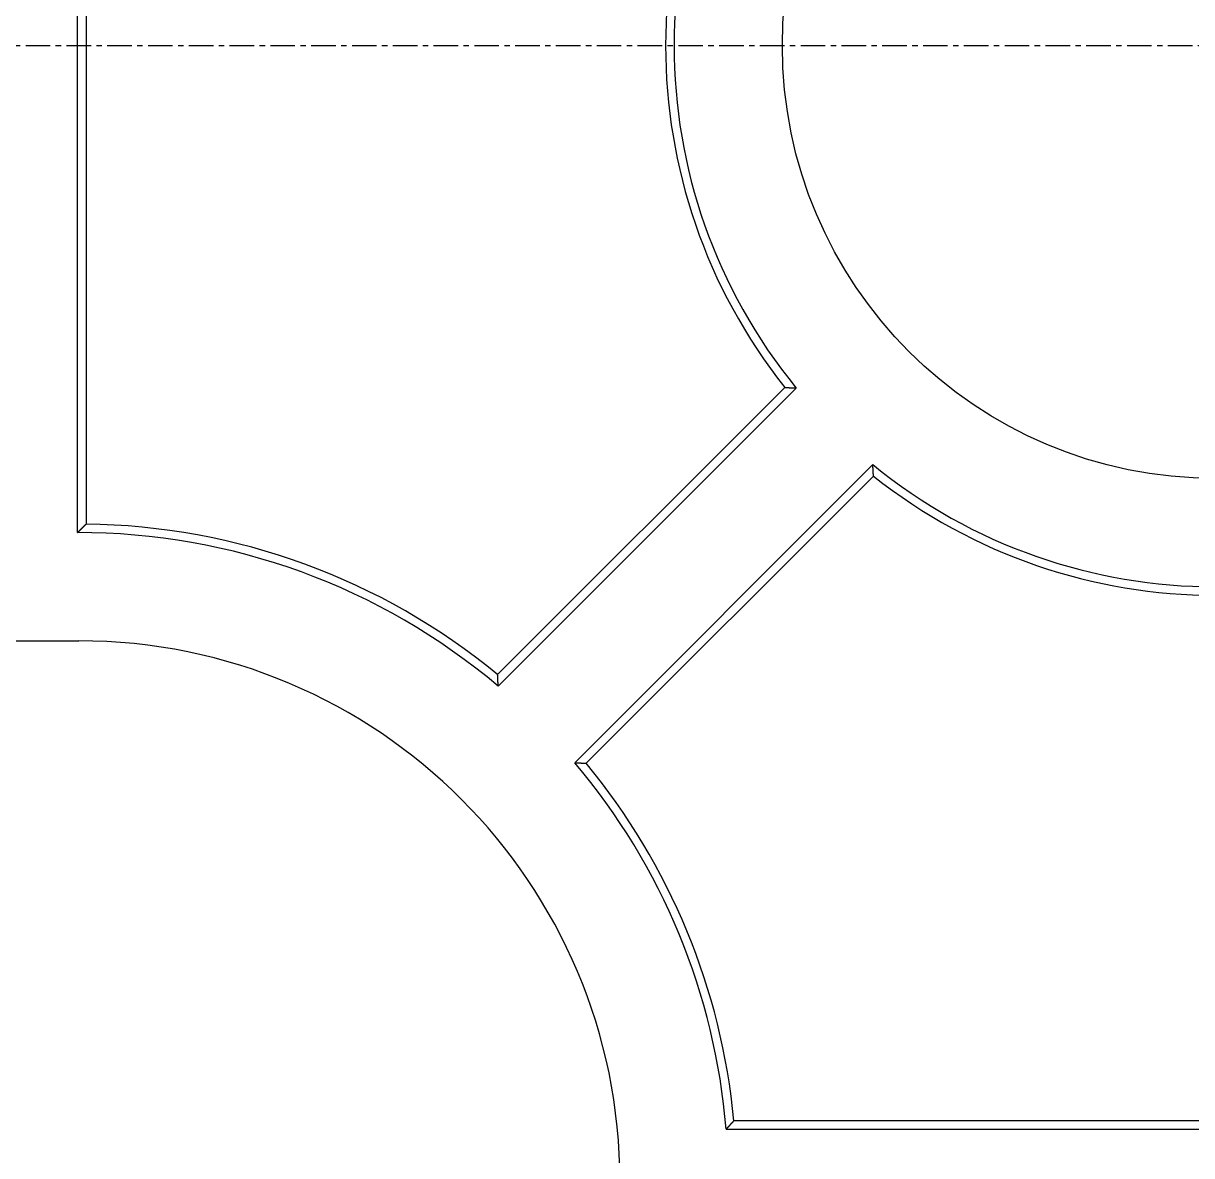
# Model space of a CAD drawing. Extents: x -268 to 907, y 393 to 1224.
# Drawn here: x 227.64 to 249.23, y 806.53 to 827.46 of the extents above; entities that cross this region are included whole.
import ezdxf

# ---------------------------------------------------------------- set-up
doc = ezdxf.new("R2010")
doc.units = 0
doc.header["$LTSCALE"] = 1.21
doc.header["$MEASUREMENT"] = 0
doc.linetypes.add('CENTER', pattern=[0.6, 0.375, -0.075, 0.075, -0.075])
doc.layers.get('0').update_dxf_attribs({"linetype": 'CONTINUOUS'})

msp = doc.modelspace()

# ---------------------------------------------------------------- linework, layer by layer
at = {"color": 7, "linetype": 'Continuous'}
for p, q in [((228.63935, 818.04502), (228.63935, 836.04507)), ((228.79657, 835.88854), (228.79657, 818.20154)), ((241.71026, 820.72785), (236.40315, 815.42075)), ((241.92128, 820.71653), (236.41267, 815.20792)), ((237.82689, 813.7937), (243.3355, 819.30231)), ((238.03971, 813.78418), (243.34682, 819.09129)), ((176.61469, 816.04504), (228.66401, 816.04504)), ((258.55977, 807.17879), (240.76826, 807.17879)), ((240.62421, 807.02156), (258.70381, 807.02156))]:
    msp.add_line(p, q, dxfattribs=at)
at = {"color": 1, "linetype": 'CENTER'}
msp.add_line((153.81469, 827.04504), (345.51334, 827.04504), dxfattribs=at)
at = {"color": 7}
for points in [[(241.71, 820.728, 0), (241.711, 820.728, 0), (241.712, 820.728, 0), (241.714, 820.728, 0), (241.715, 820.728, 0), (241.716, 820.728, 0), (241.717, 820.727, 0), (241.718, 820.727, 0), (241.719, 820.727, 0), (241.72, 820.727, 0), (241.721, 820.727, 0), (241.722, 820.727, 0), (241.724, 820.727, 0), (241.725, 820.727, 0), (241.726, 820.727, 0), (241.727, 820.727, 0), (241.728, 820.727, 0), (241.729, 820.727, 0), (241.73, 820.727, 0), (241.731, 820.727, 0), (241.732, 820.727, 0), (241.733, 820.727, 0), (241.735, 820.726, 0), (241.736, 820.726, 0), (241.737, 820.726, 0), (241.738, 820.726, 0), (241.739, 820.726, 0), (241.74, 820.726, 0), (241.741, 820.726, 0), (241.742, 820.726, 0), (241.743, 820.726, 0), (241.745, 820.726, 0), (241.746, 820.726, 0), (241.747, 820.726, 0), (241.748, 820.726, 0), (241.749, 820.726, 0), (241.75, 820.726, 0), (241.751, 820.726, 0), (241.752, 820.725, 0), (241.753, 820.725, 0), (241.754, 820.725, 0), (241.756, 820.725, 0), (241.757, 820.725, 0), (241.758, 820.725, 0), (241.759, 820.725, 0), (241.76, 820.725, 0), (241.761, 820.725, 0), (241.762, 820.725, 0), (241.763, 820.725, 0), (241.764, 820.725, 0), (241.765, 820.725, 0), (241.767, 820.725, 0), (241.768, 820.725, 0), (241.769, 820.725, 0), (241.77, 820.725, 0), (241.771, 820.724, 0), (241.772, 820.724, 0), (241.773, 820.724, 0), (241.774, 820.724, 0), (241.775, 820.724, 0), (241.777, 820.724, 0), (241.778, 820.724, 0), (241.779, 820.724, 0), (241.78, 820.724, 0), (241.781, 820.724, 0), (241.782, 820.724, 0), (241.783, 820.724, 0), (241.784, 820.724, 0), (241.785, 820.724, 0), (241.786, 820.724, 0), (241.788, 820.724, 0), (241.789, 820.723, 0), (241.79, 820.723, 0), (241.791, 820.723, 0), (241.792, 820.723, 0), (241.793, 820.723, 0), (241.794, 820.723, 0), (241.795, 820.723, 0), (241.796, 820.723, 0), (241.798, 820.723, 0), (241.799, 820.723, 0), (241.8, 820.723, 0), (241.801, 820.723, 0), (241.802, 820.723, 0), (241.803, 820.723, 0), (241.804, 820.723, 0), (241.805, 820.723, 0), (241.806, 820.723, 0), (241.807, 820.722, 0), (241.809, 820.722, 0), (241.81, 820.722, 0), (241.811, 820.722, 0), (241.812, 820.722, 0), (241.813, 820.722, 0), (241.814, 820.722, 0), (241.815, 820.722, 0), (241.816, 820.722, 0), (241.817, 820.722, 0), (241.819, 820.722, 0), (241.82, 820.722, 0), (241.821, 820.722, 0), (241.822, 820.722, 0), (241.823, 820.722, 0), (241.824, 820.722, 0), (241.825, 820.721, 0), (241.826, 820.721, 0), (241.827, 820.721, 0), (241.828, 820.721, 0), (241.83, 820.721, 0), (241.831, 820.721, 0), (241.832, 820.721, 0), (241.833, 820.721, 0), (241.834, 820.721, 0), (241.835, 820.721, 0), (241.836, 820.721, 0), (241.837, 820.721, 0), (241.838, 820.721, 0), (241.84, 820.721, 0), (241.841, 820.721, 0), (241.842, 820.721, 0), (241.843, 820.721, 0), (241.844, 820.721, 0), (241.845, 820.72, 0), (241.846, 820.72, 0), (241.847, 820.72, 0), (241.848, 820.72, 0), (241.849, 820.72, 0), (241.851, 820.72, 0), (241.852, 820.72, 0), (241.853, 820.72, 0), (241.854, 820.72, 0), (241.855, 820.72, 0), (241.856, 820.72, 0), (241.857, 820.72, 0), (241.858, 820.72, 0), (241.859, 820.72, 0), (241.861, 820.72, 0), (241.862, 820.72, 0), (241.863, 820.72, 0), (241.864, 820.719, 0), (241.865, 820.719, 0), (241.866, 820.719, 0), (241.867, 820.719, 0), (241.868, 820.719, 0), (241.869, 820.719, 0), (241.87, 820.719, 0), (241.872, 820.719, 0), (241.873, 820.719, 0), (241.874, 820.719, 0), (241.875, 820.719, 0), (241.876, 820.719, 0), (241.877, 820.719, 0), (241.878, 820.719, 0), (241.879, 820.719, 0), (241.88, 820.719, 0), (241.882, 820.719, 0), (241.883, 820.718, 0), (241.884, 820.718, 0), (241.885, 820.718, 0), (241.886, 820.718, 0), (241.887, 820.718, 0), (241.888, 820.718, 0), (241.889, 820.718, 0), (241.89, 820.718, 0), (241.891, 820.718, 0), (241.893, 820.718, 0), (241.894, 820.718, 0), (241.895, 820.718, 0), (241.896, 820.718, 0), (241.897, 820.718, 0), (241.898, 820.718, 0), (241.899, 820.718, 0), (241.9, 820.718, 0), (241.901, 820.718, 0), (241.902, 820.717, 0), (241.904, 820.717, 0), (241.905, 820.717, 0), (241.906, 820.717, 0), (241.907, 820.717, 0), (241.908, 820.717, 0), (241.909, 820.717, 0), (241.91, 820.717, 0), (241.911, 820.717, 0), (241.912, 820.717, 0), (241.914, 820.717, 0), (241.915, 820.717, 0), (241.916, 820.717, 0), (241.917, 820.717, 0), (241.918, 820.717, 0), (241.919, 820.717, 0), (241.92, 820.717, 0), (241.921, 820.717, 0)], [(243.347, 819.091, 0), (243.347, 819.092, 0), (243.347, 819.093, 0), (243.347, 819.095, 0), (243.347, 819.096, 0), (243.347, 819.097, 0), (243.346, 819.098, 0), (243.346, 819.099, 0), (243.346, 819.1, 0), (243.346, 819.101, 0), (243.346, 819.102, 0), (243.346, 819.103, 0), (243.346, 819.105, 0), (243.346, 819.106, 0), (243.346, 819.107, 0), (243.346, 819.108, 0), (243.346, 819.109, 0), (243.346, 819.11, 0), (243.346, 819.111, 0), (243.346, 819.112, 0), (243.346, 819.113, 0), (243.346, 819.114, 0), (243.345, 819.116, 0), (243.345, 819.117, 0), (243.345, 819.118, 0), (243.345, 819.119, 0), (243.345, 819.12, 0), (243.345, 819.121, 0), (243.345, 819.122, 0), (243.345, 819.123, 0), (243.345, 819.124, 0), (243.345, 819.126, 0), (243.345, 819.127, 0), (243.345, 819.128, 0), (243.345, 819.129, 0), (243.345, 819.13, 0), (243.345, 819.131, 0), (243.345, 819.132, 0), (243.344, 819.133, 0), (243.344, 819.134, 0), (243.344, 819.135, 0), (243.344, 819.137, 0), (243.344, 819.138, 0), (243.344, 819.139, 0), (243.344, 819.14, 0), (243.344, 819.141, 0), (243.344, 819.142, 0), (243.344, 819.143, 0), (243.344, 819.144, 0), (243.344, 819.145, 0), (243.344, 819.147, 0), (243.344, 819.148, 0), (243.344, 819.149, 0), (243.344, 819.15, 0), (243.343, 819.151, 0), (243.343, 819.152, 0), (243.343, 819.153, 0), (243.343, 819.154, 0), (243.343, 819.155, 0), (243.343, 819.156, 0), (243.343, 819.158, 0), (243.343, 819.159, 0), (243.343, 819.16, 0), (243.343, 819.161, 0), (243.343, 819.162, 0), (243.343, 819.163, 0), (243.343, 819.164, 0), (243.343, 819.165, 0), (243.343, 819.166, 0), (243.343, 819.168, 0), (243.342, 819.169, 0), (243.342, 819.17, 0), (243.342, 819.171, 0), (243.342, 819.172, 0), (243.342, 819.173, 0), (243.342, 819.174, 0), (243.342, 819.175, 0), (243.342, 819.176, 0), (243.342, 819.177, 0), (243.342, 819.179, 0), (243.342, 819.18, 0), (243.342, 819.181, 0), (243.342, 819.182, 0), (243.342, 819.183, 0), (243.342, 819.184, 0), (243.342, 819.185, 0), (243.342, 819.186, 0), (243.341, 819.187, 0), (243.341, 819.189, 0), (243.341, 819.19, 0), (243.341, 819.191, 0), (243.341, 819.192, 0), (243.341, 819.193, 0), (243.341, 819.194, 0), (243.341, 819.195, 0), (243.341, 819.196, 0), (243.341, 819.197, 0), (243.341, 819.198, 0), (243.341, 819.2, 0), (243.341, 819.201, 0), (243.341, 819.202, 0), (243.341, 819.203, 0), (243.341, 819.204, 0), (243.341, 819.205, 0), (243.34, 819.206, 0), (243.34, 819.207, 0), (243.34, 819.208, 0), (243.34, 819.209, 0), (243.34, 819.211, 0), (243.34, 819.212, 0), (243.34, 819.213, 0), (243.34, 819.214, 0), (243.34, 819.215, 0), (243.34, 819.216, 0), (243.34, 819.217, 0), (243.34, 819.218, 0), (243.34, 819.219, 0), (243.34, 819.221, 0), (243.34, 819.222, 0), (243.34, 819.223, 0), (243.34, 819.224, 0), (243.339, 819.225, 0), (243.339, 819.226, 0), (243.339, 819.227, 0), (243.339, 819.228, 0), (243.339, 819.229, 0), (243.339, 819.23, 0), (243.339, 819.232, 0), (243.339, 819.233, 0), (243.339, 819.234, 0), (243.339, 819.235, 0), (243.339, 819.236, 0), (243.339, 819.237, 0), (243.339, 819.238, 0), (243.339, 819.239, 0), (243.339, 819.24, 0), (243.339, 819.242, 0), (243.339, 819.243, 0), (243.338, 819.244, 0), (243.338, 819.245, 0), (243.338, 819.246, 0), (243.338, 819.247, 0), (243.338, 819.248, 0), (243.338, 819.249, 0), (243.338, 819.25, 0), (243.338, 819.251, 0), (243.338, 819.253, 0), (243.338, 819.254, 0), (243.338, 819.255, 0), (243.338, 819.256, 0), (243.338, 819.257, 0), (243.338, 819.258, 0), (243.338, 819.259, 0), (243.338, 819.26, 0), (243.338, 819.261, 0), (243.338, 819.263, 0), (243.337, 819.264, 0), (243.337, 819.265, 0), (243.337, 819.266, 0), (243.337, 819.267, 0), (243.337, 819.268, 0), (243.337, 819.269, 0), (243.337, 819.27, 0), (243.337, 819.271, 0), (243.337, 819.272, 0), (243.337, 819.274, 0), (243.337, 819.275, 0), (243.337, 819.276, 0), (243.337, 819.277, 0), (243.337, 819.278, 0), (243.337, 819.279, 0), (243.337, 819.28, 0), (243.337, 819.281, 0), (243.337, 819.282, 0), (243.336, 819.284, 0), (243.336, 819.285, 0), (243.336, 819.286, 0), (243.336, 819.287, 0), (243.336, 819.288, 0), (243.336, 819.289, 0), (243.336, 819.29, 0), (243.336, 819.291, 0), (243.336, 819.292, 0), (243.336, 819.293, 0), (243.336, 819.295, 0), (243.336, 819.296, 0), (243.336, 819.297, 0), (243.336, 819.298, 0), (243.336, 819.299, 0), (243.336, 819.3, 0), (243.336, 819.301, 0), (243.335, 819.302, 0)], [(228.639, 818.045, 0), (228.64, 818.046, 0), (228.641, 818.047, 0), (228.642, 818.047, 0), (228.643, 818.048, 0), (228.643, 818.049, 0), (228.644, 818.05, 0), (228.645, 818.051, 0), (228.646, 818.052, 0), (228.647, 818.052, 0), (228.648, 818.053, 0), (228.648, 818.054, 0), (228.649, 818.055, 0), (228.65, 818.056, 0), (228.651, 818.057, 0), (228.652, 818.057, 0), (228.652, 818.058, 0), (228.653, 818.059, 0), (228.654, 818.06, 0), (228.655, 818.061, 0), (228.656, 818.061, 0), (228.657, 818.062, 0), (228.657, 818.063, 0), (228.658, 818.064, 0), (228.659, 818.065, 0), (228.66, 818.066, 0), (228.661, 818.066, 0), (228.662, 818.067, 0), (228.662, 818.068, 0), (228.663, 818.069, 0), (228.664, 818.07, 0), (228.665, 818.07, 0), (228.666, 818.071, 0), (228.666, 818.072, 0), (228.667, 818.073, 0), (228.668, 818.074, 0), (228.669, 818.075, 0), (228.67, 818.075, 0), (228.671, 818.076, 0), (228.671, 818.077, 0), (228.672, 818.078, 0), (228.673, 818.079, 0), (228.674, 818.08, 0), (228.675, 818.08, 0), (228.675, 818.081, 0), (228.676, 818.082, 0), (228.677, 818.083, 0), (228.678, 818.084, 0), (228.679, 818.084, 0), (228.68, 818.085, 0), (228.68, 818.086, 0), (228.681, 818.087, 0), (228.682, 818.088, 0), (228.683, 818.089, 0), (228.684, 818.089, 0), (228.685, 818.09, 0), (228.685, 818.091, 0), (228.686, 818.092, 0), (228.687, 818.093, 0), (228.688, 818.093, 0), (228.689, 818.094, 0), (228.689, 818.095, 0), (228.69, 818.096, 0), (228.691, 818.097, 0), (228.692, 818.098, 0), (228.693, 818.098, 0), (228.694, 818.099, 0), (228.694, 818.1, 0), (228.695, 818.101, 0), (228.696, 818.102, 0), (228.697, 818.103, 0), (228.698, 818.103, 0), (228.698, 818.104, 0), (228.699, 818.105, 0), (228.7, 818.106, 0), (228.701, 818.107, 0), (228.702, 818.107, 0), (228.703, 818.108, 0), (228.703, 818.109, 0), (228.704, 818.11, 0), (228.705, 818.111, 0), (228.706, 818.112, 0), (228.707, 818.112, 0), (228.708, 818.113, 0), (228.708, 818.114, 0), (228.709, 818.115, 0), (228.71, 818.116, 0), (228.711, 818.116, 0), (228.712, 818.117, 0), (228.712, 818.118, 0), (228.713, 818.119, 0), (228.714, 818.12, 0), (228.715, 818.121, 0), (228.716, 818.121, 0), (228.717, 818.122, 0), (228.717, 818.123, 0), (228.718, 818.124, 0), (228.719, 818.125, 0), (228.72, 818.125, 0), (228.721, 818.126, 0), (228.722, 818.127, 0), (228.722, 818.128, 0), (228.723, 818.129, 0), (228.724, 818.13, 0), (228.725, 818.13, 0), (228.726, 818.131, 0), (228.726, 818.132, 0), (228.727, 818.133, 0), (228.728, 818.134, 0), (228.729, 818.134, 0), (228.73, 818.135, 0), (228.731, 818.136, 0), (228.731, 818.137, 0), (228.732, 818.138, 0), (228.733, 818.139, 0), (228.734, 818.139, 0), (228.735, 818.14, 0), (228.736, 818.141, 0), (228.736, 818.142, 0), (228.737, 818.143, 0), (228.738, 818.143, 0), (228.739, 818.144, 0), (228.74, 818.145, 0), (228.74, 818.146, 0), (228.741, 818.147, 0), (228.742, 818.148, 0), (228.743, 818.148, 0), (228.744, 818.149, 0), (228.745, 818.15, 0), (228.745, 818.151, 0), (228.746, 818.152, 0), (228.747, 818.152, 0), (228.748, 818.153, 0), (228.749, 818.154, 0), (228.75, 818.155, 0), (228.75, 818.156, 0), (228.751, 818.157, 0), (228.752, 818.157, 0), (228.753, 818.158, 0), (228.754, 818.159, 0), (228.754, 818.16, 0), (228.755, 818.161, 0), (228.756, 818.161, 0), (228.757, 818.162, 0), (228.758, 818.163, 0), (228.759, 818.164, 0), (228.759, 818.165, 0), (228.76, 818.166, 0), (228.761, 818.166, 0), (228.762, 818.167, 0), (228.763, 818.168, 0), (228.764, 818.169, 0), (228.764, 818.17, 0), (228.765, 818.17, 0), (228.766, 818.171, 0), (228.767, 818.172, 0), (228.768, 818.173, 0), (228.769, 818.174, 0), (228.769, 818.175, 0), (228.77, 818.175, 0), (228.771, 818.176, 0), (228.772, 818.177, 0), (228.773, 818.178, 0), (228.773, 818.179, 0), (228.774, 818.179, 0), (228.775, 818.18, 0), (228.776, 818.181, 0), (228.777, 818.182, 0), (228.778, 818.183, 0), (228.778, 818.184, 0), (228.779, 818.184, 0), (228.78, 818.185, 0), (228.781, 818.186, 0), (228.782, 818.187, 0), (228.783, 818.188, 0), (228.783, 818.188, 0), (228.784, 818.189, 0), (228.785, 818.19, 0), (228.786, 818.191, 0), (228.787, 818.192, 0), (228.787, 818.193, 0), (228.788, 818.193, 0), (228.789, 818.194, 0), (228.79, 818.195, 0), (228.791, 818.196, 0), (228.792, 818.197, 0), (228.792, 818.197, 0), (228.793, 818.198, 0), (228.794, 818.199, 0), (228.795, 818.2, 0), (228.796, 818.201, 0), (228.797, 818.202, 0)], [(236.413, 815.208, 0), (236.413, 815.209, 0), (236.413, 815.21, 0), (236.413, 815.211, 0), (236.412, 815.212, 0), (236.412, 815.213, 0), (236.412, 815.215, 0), (236.412, 815.216, 0), (236.412, 815.217, 0), (236.412, 815.218, 0), (236.412, 815.219, 0), (236.412, 815.22, 0), (236.412, 815.221, 0), (236.412, 815.222, 0), (236.412, 815.224, 0), (236.412, 815.225, 0), (236.412, 815.226, 0), (236.412, 815.227, 0), (236.412, 815.228, 0), (236.412, 815.229, 0), (236.412, 815.23, 0), (236.412, 815.231, 0), (236.412, 815.232, 0), (236.412, 815.234, 0), (236.412, 815.235, 0), (236.411, 815.236, 0), (236.411, 815.237, 0), (236.411, 815.238, 0), (236.411, 815.239, 0), (236.411, 815.24, 0), (236.411, 815.241, 0), (236.411, 815.242, 0), (236.411, 815.244, 0), (236.411, 815.245, 0), (236.411, 815.246, 0), (236.411, 815.247, 0), (236.411, 815.248, 0), (236.411, 815.249, 0), (236.411, 815.25, 0), (236.411, 815.251, 0), (236.411, 815.252, 0), (236.411, 815.254, 0), (236.411, 815.255, 0), (236.411, 815.256, 0), (236.411, 815.257, 0), (236.411, 815.258, 0), (236.41, 815.259, 0), (236.41, 815.26, 0), (236.41, 815.261, 0), (236.41, 815.263, 0), (236.41, 815.264, 0), (236.41, 815.265, 0), (236.41, 815.266, 0), (236.41, 815.267, 0), (236.41, 815.268, 0), (236.41, 815.269, 0), (236.41, 815.27, 0), (236.41, 815.271, 0), (236.41, 815.273, 0), (236.41, 815.274, 0), (236.41, 815.275, 0), (236.41, 815.276, 0), (236.41, 815.277, 0), (236.41, 815.278, 0), (236.41, 815.279, 0), (236.41, 815.28, 0), (236.41, 815.281, 0), (236.409, 815.283, 0), (236.409, 815.284, 0), (236.409, 815.285, 0), (236.409, 815.286, 0), (236.409, 815.287, 0), (236.409, 815.288, 0), (236.409, 815.289, 0), (236.409, 815.29, 0), (236.409, 815.291, 0), (236.409, 815.293, 0), (236.409, 815.294, 0), (236.409, 815.295, 0), (236.409, 815.296, 0), (236.409, 815.297, 0), (236.409, 815.298, 0), (236.409, 815.299, 0), (236.409, 815.3, 0), (236.409, 815.302, 0), (236.409, 815.303, 0), (236.409, 815.304, 0), (236.408, 815.305, 0), (236.408, 815.306, 0), (236.408, 815.307, 0), (236.408, 815.308, 0), (236.408, 815.309, 0), (236.408, 815.31, 0), (236.408, 815.312, 0), (236.408, 815.313, 0), (236.408, 815.314, 0), (236.408, 815.315, 0), (236.408, 815.316, 0), (236.408, 815.317, 0), (236.408, 815.318, 0), (236.408, 815.319, 0), (236.408, 815.32, 0), (236.408, 815.322, 0), (236.408, 815.323, 0), (236.408, 815.324, 0), (236.408, 815.325, 0), (236.408, 815.326, 0), (236.407, 815.327, 0), (236.407, 815.328, 0), (236.407, 815.329, 0), (236.407, 815.33, 0), (236.407, 815.332, 0), (236.407, 815.333, 0), (236.407, 815.334, 0), (236.407, 815.335, 0), (236.407, 815.336, 0), (236.407, 815.337, 0), (236.407, 815.338, 0), (236.407, 815.339, 0), (236.407, 815.341, 0), (236.407, 815.342, 0), (236.407, 815.343, 0), (236.407, 815.344, 0), (236.407, 815.345, 0), (236.407, 815.346, 0), (236.407, 815.347, 0), (236.407, 815.348, 0), (236.406, 815.349, 0), (236.406, 815.351, 0), (236.406, 815.352, 0), (236.406, 815.353, 0), (236.406, 815.354, 0), (236.406, 815.355, 0), (236.406, 815.356, 0), (236.406, 815.357, 0), (236.406, 815.358, 0), (236.406, 815.359, 0), (236.406, 815.361, 0), (236.406, 815.362, 0), (236.406, 815.363, 0), (236.406, 815.364, 0), (236.406, 815.365, 0), (236.406, 815.366, 0), (236.406, 815.367, 0), (236.406, 815.368, 0), (236.406, 815.369, 0), (236.406, 815.371, 0), (236.405, 815.372, 0), (236.405, 815.373, 0), (236.405, 815.374, 0), (236.405, 815.375, 0), (236.405, 815.376, 0), (236.405, 815.377, 0), (236.405, 815.378, 0), (236.405, 815.38, 0), (236.405, 815.381, 0), (236.405, 815.382, 0), (236.405, 815.383, 0), (236.405, 815.384, 0), (236.405, 815.385, 0), (236.405, 815.386, 0), (236.405, 815.387, 0), (236.405, 815.388, 0), (236.405, 815.39, 0), (236.405, 815.391, 0), (236.405, 815.392, 0), (236.404, 815.393, 0), (236.404, 815.394, 0), (236.404, 815.395, 0), (236.404, 815.396, 0), (236.404, 815.397, 0), (236.404, 815.398, 0), (236.404, 815.4, 0), (236.404, 815.401, 0), (236.404, 815.402, 0), (236.404, 815.403, 0), (236.404, 815.404, 0), (236.404, 815.405, 0), (236.404, 815.406, 0), (236.404, 815.407, 0), (236.404, 815.408, 0), (236.404, 815.41, 0), (236.404, 815.411, 0), (236.404, 815.412, 0), (236.404, 815.413, 0), (236.403, 815.414, 0), (236.403, 815.415, 0), (236.403, 815.416, 0), (236.403, 815.417, 0), (236.403, 815.419, 0), (236.403, 815.42, 0), (236.403, 815.421, 0)], [(237.827, 813.794, 0), (237.828, 813.794, 0), (237.829, 813.794, 0), (237.83, 813.794, 0), (237.831, 813.794, 0), (237.832, 813.793, 0), (237.834, 813.793, 0), (237.835, 813.793, 0), (237.836, 813.793, 0), (237.837, 813.793, 0), (237.838, 813.793, 0), (237.839, 813.793, 0), (237.84, 813.793, 0), (237.841, 813.793, 0), (237.842, 813.793, 0), (237.844, 813.793, 0), (237.845, 813.793, 0), (237.846, 813.793, 0), (237.847, 813.793, 0), (237.848, 813.793, 0), (237.849, 813.793, 0), (237.85, 813.793, 0), (237.851, 813.793, 0), (237.853, 813.793, 0), (237.854, 813.793, 0), (237.855, 813.793, 0), (237.856, 813.792, 0), (237.857, 813.792, 0), (237.858, 813.792, 0), (237.859, 813.792, 0), (237.86, 813.792, 0), (237.861, 813.792, 0), (237.863, 813.792, 0), (237.864, 813.792, 0), (237.865, 813.792, 0), (237.866, 813.792, 0), (237.867, 813.792, 0), (237.868, 813.792, 0), (237.869, 813.792, 0), (237.87, 813.792, 0), (237.871, 813.792, 0), (237.873, 813.792, 0), (237.874, 813.792, 0), (237.875, 813.792, 0), (237.876, 813.792, 0), (237.877, 813.792, 0), (237.878, 813.792, 0), (237.879, 813.791, 0), (237.88, 813.791, 0), (237.881, 813.791, 0), (237.883, 813.791, 0), (237.884, 813.791, 0), (237.885, 813.791, 0), (237.886, 813.791, 0), (237.887, 813.791, 0), (237.888, 813.791, 0), (237.889, 813.791, 0), (237.89, 813.791, 0), (237.892, 813.791, 0), (237.893, 813.791, 0), (237.894, 813.791, 0), (237.895, 813.791, 0), (237.896, 813.791, 0), (237.897, 813.791, 0), (237.898, 813.791, 0), (237.899, 813.791, 0), (237.9, 813.791, 0), (237.902, 813.791, 0), (237.903, 813.79, 0), (237.904, 813.79, 0), (237.905, 813.79, 0), (237.906, 813.79, 0), (237.907, 813.79, 0), (237.908, 813.79, 0), (237.909, 813.79, 0), (237.91, 813.79, 0), (237.912, 813.79, 0), (237.913, 813.79, 0), (237.914, 813.79, 0), (237.915, 813.79, 0), (237.916, 813.79, 0), (237.917, 813.79, 0), (237.918, 813.79, 0), (237.919, 813.79, 0), (237.92, 813.79, 0), (237.922, 813.79, 0), (237.923, 813.79, 0), (237.924, 813.79, 0), (237.925, 813.789, 0), (237.926, 813.789, 0), (237.927, 813.789, 0), (237.928, 813.789, 0), (237.929, 813.789, 0), (237.931, 813.789, 0), (237.932, 813.789, 0), (237.933, 813.789, 0), (237.934, 813.789, 0), (237.935, 813.789, 0), (237.936, 813.789, 0), (237.937, 813.789, 0), (237.938, 813.789, 0), (237.939, 813.789, 0), (237.941, 813.789, 0), (237.942, 813.789, 0), (237.943, 813.789, 0), (237.944, 813.789, 0), (237.945, 813.789, 0), (237.946, 813.789, 0), (237.947, 813.788, 0), (237.948, 813.788, 0), (237.949, 813.788, 0), (237.951, 813.788, 0), (237.952, 813.788, 0), (237.953, 813.788, 0), (237.954, 813.788, 0), (237.955, 813.788, 0), (237.956, 813.788, 0), (237.957, 813.788, 0), (237.958, 813.788, 0), (237.959, 813.788, 0), (237.961, 813.788, 0), (237.962, 813.788, 0), (237.963, 813.788, 0), (237.964, 813.788, 0), (237.965, 813.788, 0), (237.966, 813.788, 0), (237.967, 813.788, 0), (237.968, 813.788, 0), (237.97, 813.787, 0), (237.971, 813.787, 0), (237.972, 813.787, 0), (237.973, 813.787, 0), (237.974, 813.787, 0), (237.975, 813.787, 0), (237.976, 813.787, 0), (237.977, 813.787, 0), (237.978, 813.787, 0), (237.98, 813.787, 0), (237.981, 813.787, 0), (237.982, 813.787, 0), (237.983, 813.787, 0), (237.984, 813.787, 0), (237.985, 813.787, 0), (237.986, 813.787, 0), (237.987, 813.787, 0), (237.988, 813.787, 0), (237.99, 813.787, 0), (237.991, 813.786, 0), (237.992, 813.786, 0), (237.993, 813.786, 0), (237.994, 813.786, 0), (237.995, 813.786, 0), (237.996, 813.786, 0), (237.997, 813.786, 0), (237.998, 813.786, 0), (238, 813.786, 0), (238.001, 813.786, 0), (238.002, 813.786, 0), (238.003, 813.786, 0), (238.004, 813.786, 0), (238.005, 813.786, 0), (238.006, 813.786, 0), (238.007, 813.786, 0), (238.009, 813.786, 0), (238.01, 813.786, 0), (238.011, 813.786, 0), (238.012, 813.785, 0), (238.013, 813.785, 0), (238.014, 813.785, 0), (238.015, 813.785, 0), (238.016, 813.785, 0), (238.017, 813.785, 0), (238.019, 813.785, 0), (238.02, 813.785, 0), (238.021, 813.785, 0), (238.022, 813.785, 0), (238.023, 813.785, 0), (238.024, 813.785, 0), (238.025, 813.785, 0), (238.026, 813.785, 0), (238.027, 813.785, 0), (238.029, 813.785, 0), (238.03, 813.785, 0), (238.031, 813.785, 0), (238.032, 813.785, 0), (238.033, 813.784, 0), (238.034, 813.784, 0), (238.035, 813.784, 0), (238.036, 813.784, 0), (238.037, 813.784, 0), (238.039, 813.784, 0), (238.04, 813.784, 0)], [(240.768, 807.179, 0), (240.768, 807.178, 0), (240.767, 807.177, 0), (240.766, 807.176, 0), (240.765, 807.175, 0), (240.764, 807.175, 0), (240.764, 807.174, 0), (240.763, 807.173, 0), (240.762, 807.172, 0), (240.761, 807.171, 0), (240.761, 807.171, 0), (240.76, 807.17, 0), (240.759, 807.169, 0), (240.758, 807.168, 0), (240.758, 807.167, 0), (240.757, 807.166, 0), (240.756, 807.166, 0), (240.755, 807.165, 0), (240.755, 807.164, 0), (240.754, 807.163, 0), (240.753, 807.162, 0), (240.752, 807.161, 0), (240.752, 807.161, 0), (240.751, 807.16, 0), (240.75, 807.159, 0), (240.749, 807.158, 0), (240.749, 807.157, 0), (240.748, 807.157, 0), (240.747, 807.156, 0), (240.746, 807.155, 0), (240.746, 807.154, 0), (240.745, 807.153, 0), (240.744, 807.152, 0), (240.743, 807.152, 0), (240.743, 807.151, 0), (240.742, 807.15, 0), (240.741, 807.149, 0), (240.74, 807.148, 0), (240.74, 807.147, 0), (240.739, 807.147, 0), (240.738, 807.146, 0), (240.737, 807.145, 0), (240.737, 807.144, 0), (240.736, 807.143, 0), (240.735, 807.142, 0), (240.734, 807.142, 0), (240.734, 807.141, 0), (240.733, 807.14, 0), (240.732, 807.139, 0), (240.731, 807.138, 0), (240.731, 807.138, 0), (240.73, 807.137, 0), (240.729, 807.136, 0), (240.728, 807.135, 0), (240.728, 807.134, 0), (240.727, 807.133, 0), (240.726, 807.133, 0), (240.725, 807.132, 0), (240.725, 807.131, 0), (240.724, 807.13, 0), (240.723, 807.129, 0), (240.722, 807.128, 0), (240.722, 807.128, 0), (240.721, 807.127, 0), (240.72, 807.126, 0), (240.719, 807.125, 0), (240.719, 807.124, 0), (240.718, 807.124, 0), (240.717, 807.123, 0), (240.716, 807.122, 0), (240.716, 807.121, 0), (240.715, 807.12, 0), (240.714, 807.119, 0), (240.713, 807.119, 0), (240.713, 807.118, 0), (240.712, 807.117, 0), (240.711, 807.116, 0), (240.71, 807.115, 0), (240.71, 807.114, 0), (240.709, 807.114, 0), (240.708, 807.113, 0), (240.707, 807.112, 0), (240.707, 807.111, 0), (240.706, 807.11, 0), (240.705, 807.11, 0), (240.704, 807.109, 0), (240.704, 807.108, 0), (240.703, 807.107, 0), (240.702, 807.106, 0), (240.701, 807.105, 0), (240.701, 807.105, 0), (240.7, 807.104, 0), (240.699, 807.103, 0), (240.698, 807.102, 0), (240.697, 807.101, 0), (240.697, 807.1, 0), (240.696, 807.1, 0), (240.695, 807.099, 0), (240.694, 807.098, 0), (240.694, 807.097, 0), (240.693, 807.096, 0), (240.692, 807.096, 0), (240.691, 807.095, 0), (240.691, 807.094, 0), (240.69, 807.093, 0), (240.689, 807.092, 0), (240.688, 807.091, 0), (240.688, 807.091, 0), (240.687, 807.09, 0), (240.686, 807.089, 0), (240.685, 807.088, 0), (240.685, 807.087, 0), (240.684, 807.086, 0), (240.683, 807.086, 0), (240.682, 807.085, 0), (240.682, 807.084, 0), (240.681, 807.083, 0), (240.68, 807.082, 0), (240.679, 807.082, 0), (240.679, 807.081, 0), (240.678, 807.08, 0), (240.677, 807.079, 0), (240.676, 807.078, 0), (240.676, 807.077, 0), (240.675, 807.077, 0), (240.674, 807.076, 0), (240.673, 807.075, 0), (240.673, 807.074, 0), (240.672, 807.073, 0), (240.671, 807.073, 0), (240.67, 807.072, 0), (240.67, 807.071, 0), (240.669, 807.07, 0), (240.668, 807.069, 0), (240.667, 807.068, 0), (240.667, 807.068, 0), (240.666, 807.067, 0), (240.665, 807.066, 0), (240.664, 807.065, 0), (240.664, 807.064, 0), (240.663, 807.063, 0), (240.662, 807.063, 0), (240.661, 807.062, 0), (240.66, 807.061, 0), (240.66, 807.06, 0), (240.659, 807.059, 0), (240.658, 807.059, 0), (240.657, 807.058, 0), (240.657, 807.057, 0), (240.656, 807.056, 0), (240.655, 807.055, 0), (240.654, 807.054, 0), (240.654, 807.054, 0), (240.653, 807.053, 0), (240.652, 807.052, 0), (240.651, 807.051, 0), (240.651, 807.05, 0), (240.65, 807.049, 0), (240.649, 807.049, 0), (240.648, 807.048, 0), (240.648, 807.047, 0), (240.647, 807.046, 0), (240.646, 807.045, 0), (240.645, 807.045, 0), (240.645, 807.044, 0), (240.644, 807.043, 0), (240.643, 807.042, 0), (240.642, 807.041, 0), (240.642, 807.04, 0), (240.641, 807.04, 0), (240.64, 807.039, 0), (240.639, 807.038, 0), (240.639, 807.037, 0), (240.638, 807.036, 0), (240.637, 807.036, 0), (240.636, 807.035, 0), (240.636, 807.034, 0), (240.635, 807.033, 0), (240.634, 807.032, 0), (240.633, 807.031, 0), (240.633, 807.031, 0), (240.632, 807.03, 0), (240.631, 807.029, 0), (240.63, 807.028, 0), (240.63, 807.027, 0), (240.629, 807.026, 0), (240.628, 807.026, 0), (240.627, 807.025, 0), (240.626, 807.024, 0), (240.626, 807.023, 0), (240.625, 807.022, 0), (240.624, 807.022, 0)]]:
    msp.add_polyline3d(points, dxfattribs=at)
at = {"color": 7, "linetype": 'Continuous'}
msp.add_circle((249.66401, 827.04504), 8, dxfattribs=at)
for centre, radius, start, end in [((249.66401, 827.04504), 10.15722, 141.541975, 218.458025), ((249.66401, 827.04504), 10, 140.73917, 219.26083), ((249.66401, 827.04504), 10, 230.73917, 309.26083), ((249.66401, 827.04504), 10.15722, 231.541975, 308.458025), ((228.66401, 806.04504), 12.15722, 50.462148, 89.375244), ((228.66401, 806.04504), 12, 49.780192, 90.117757), ((228.66401, 806.04504), 10, 0, 90), ((228.66401, 806.04504), 12, 4.667697, 40.219808), ((228.66401, 806.04504), 12.15722, 5.35099, 39.537852)]:
    msp.add_arc(centre, radius, start, end, dxfattribs=at)

doc.saveas('drawing.dxf')
